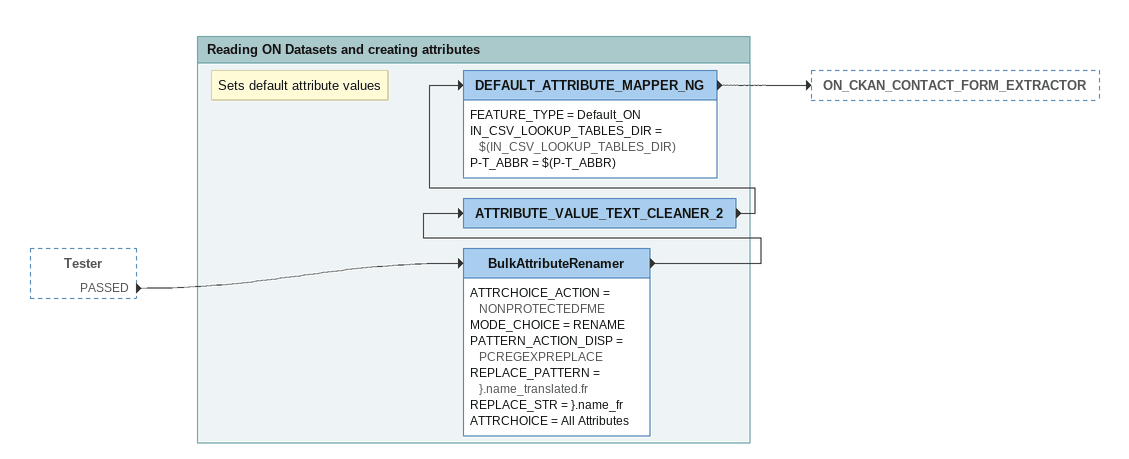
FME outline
Tester [outside]
    PASSED -> BulkAttributeRenamer

Bookmark: Reading ON Datasets and creating attributes
BulkAttributeRenamer
    ATTRCHOICE_ACTION = NONPROTECTEDFME
    MODE_CHOICE = RENAME
    PATTERN_ACTION_DISP = PCREGEXPREPLACE
    REPLACE_PATTERN = }.name_translated.fr
    REPLACE_STR = }.name_fr
    ATTRCHOICE = All Attributes
    -> ATTRIBUTE_VALUE_TEXT_CLEANER_2
ATTRIBUTE_VALUE_TEXT_CLEANER_2
    -> DEFAULT_ATTRIBUTE_MAPPER_NG
Note: Sets default attribute values
DEFAULT_ATTRIBUTE_MAPPER_NG
    FEATURE_TYPE = Default_ON
    IN_CSV_LOOKUP_TABLES_DIR = $(IN_CSV_LOOKUP_TABLES_DIR)
    P-T_ABBR = $(P-T_ABBR)
    -> ON_CKAN_CONTACT_FORM_EXTRACTOR
